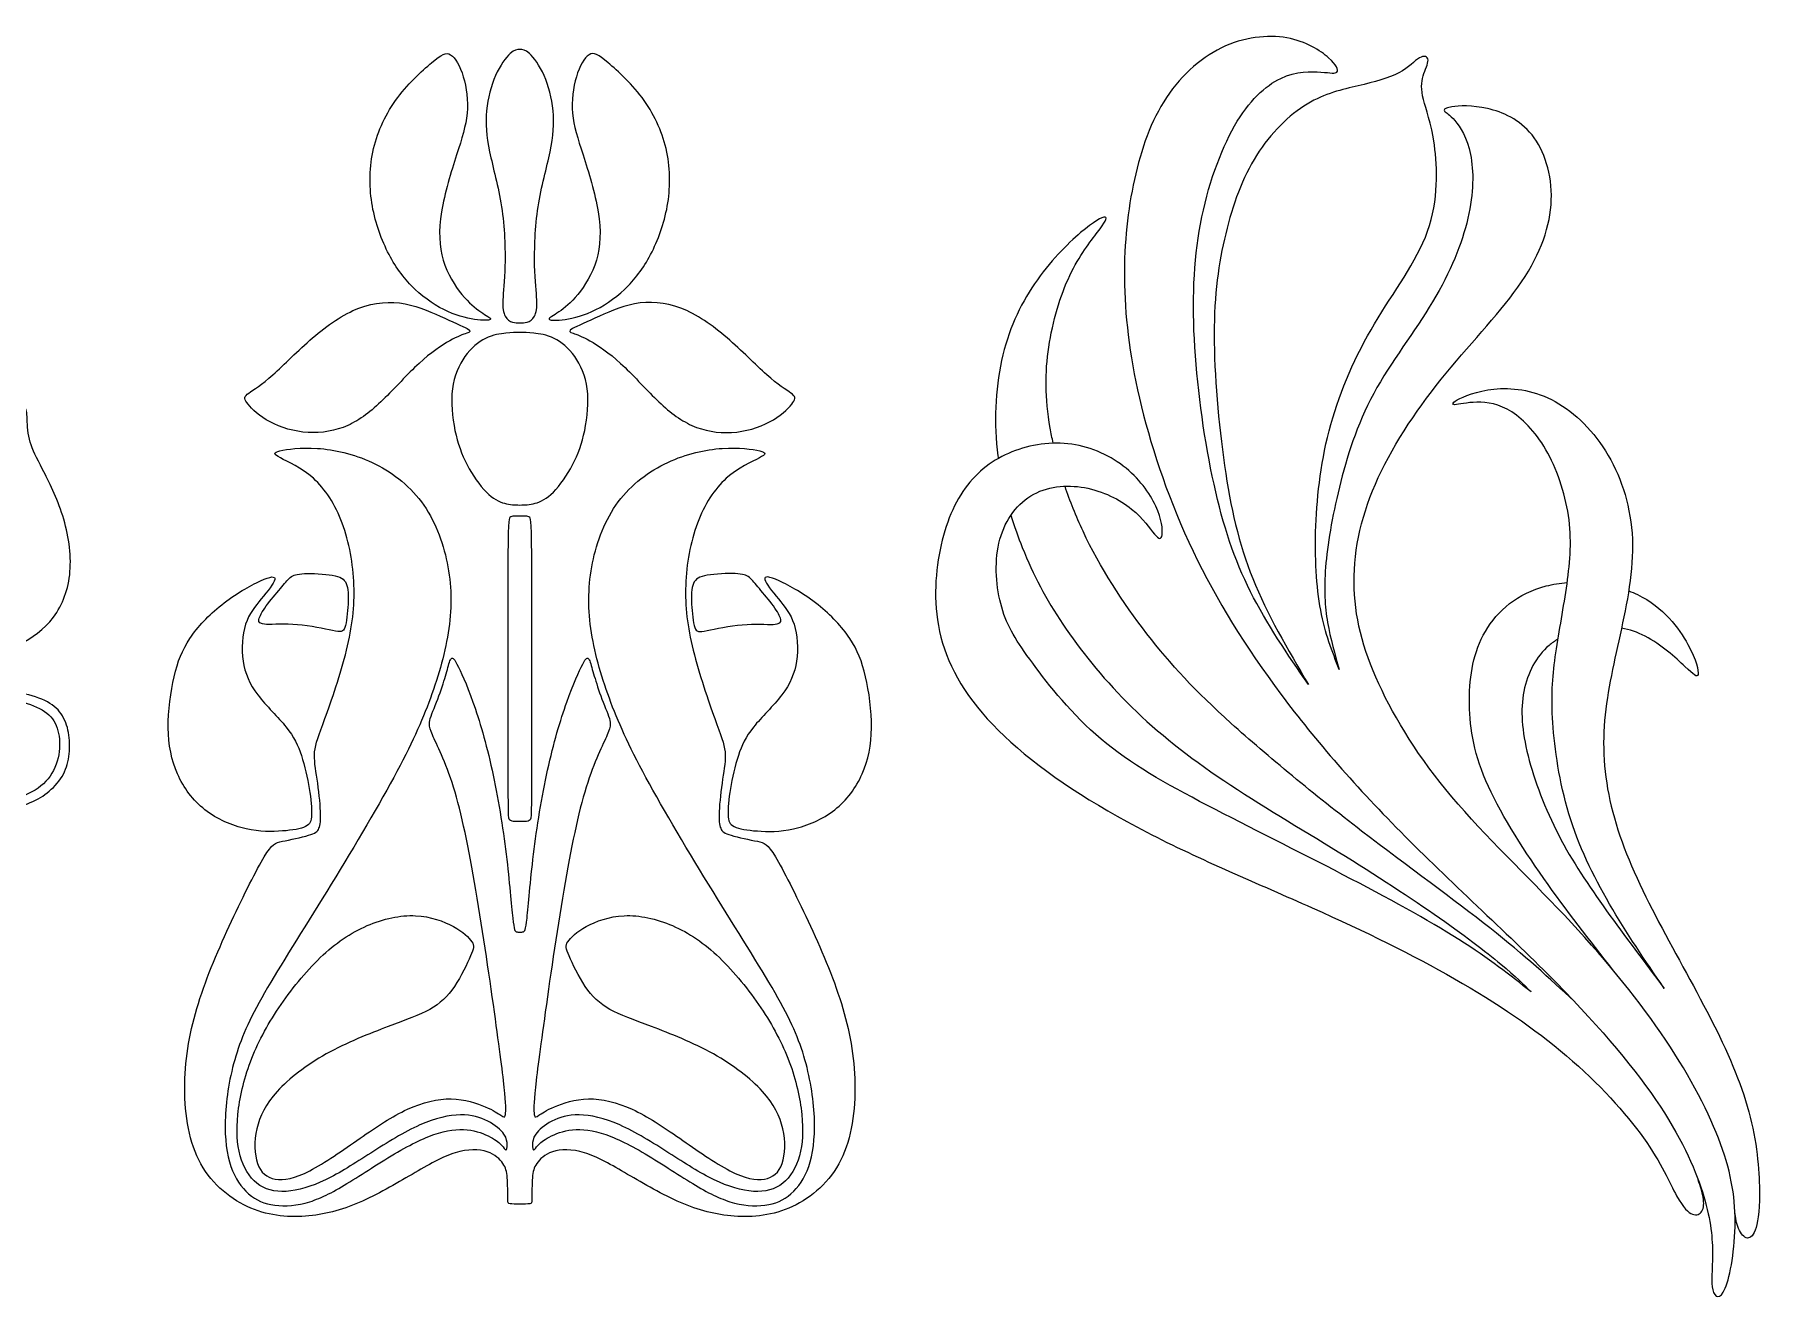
# Model space of a CAD drawing. Header units: millimetres. Extents: x -100 to 100, y -108 to 99.
# Drawn here: x 53.42 to 99.2, y 29.68 to 63.28 of the extents above; entities that cross this region are included whole.
import ezdxf

# ---------------------------------------------------------------- set-up
doc = ezdxf.new("R2010")
doc.units = ezdxf.units.MM
doc.header["$MEASUREMENT"] = 0

msp = doc.modelspace()

# ---------------------------------------------------------------- linework, layer by layer
at = {"color": 5, "linetype": 'ByBlock', "lineweight": -2}
for points, knots in [([(87.231, 46.025), (86.674, 46.834), (86.118, 47.642), (85.691, 48.492), (85.264, 49.343), (84.967, 50.235), (84.723, 51.344), (84.479, 52.454), (84.289, 53.781), (84.214, 54.979), (84.139, 56.178), (84.178, 57.248), (84.365, 58.25), (84.552, 59.252), (84.887, 60.187), (85.269, 60.854), (85.651, 61.521), (86.082, 61.921), (86.494, 62.117), (86.907, 62.312), (87.301, 62.304), (87.561, 62.284), (87.821, 62.264), (87.946, 62.233), (87.986, 62.284), (88.026, 62.336), (87.981, 62.47), (87.765, 62.661), (87.55, 62.852), (87.165, 63.1), (86.655, 63.191), (86.145, 63.281), (85.51, 63.213), (84.92, 62.925), (84.33, 62.637), (83.784, 62.13), (83.388, 61.494), (82.992, 60.858), (82.745, 60.095), (82.579, 59.279), (82.412, 58.464), (82.326, 57.597), (82.349, 56.632), (82.372, 55.666), (82.505, 54.603), (82.799, 53.402), (83.093, 52.201), (83.549, 50.862), (84.167, 49.566), (84.786, 48.269), (85.568, 47.015), (86.498, 45.77), (87.428, 44.525), (88.504, 43.29), (89.798, 41.993), (91.091, 40.696), (92.601, 39.336), (93.811, 38.108), (95.022, 36.879), (95.933, 35.783), (96.56, 34.833), (97.187, 33.884), (97.529, 33.081), (97.72, 32.438), (97.912, 31.793), (97.953, 31.308), (97.95, 30.492), (97.905, 30.161), (97.956, 29.958), (98.007, 29.755), (98.153, 29.679), (98.289, 30.004), (98.424, 30.33), (98.549, 31.058), (98.55, 31.766), (98.551, 32.473), (98.429, 33.161), (98.11, 33.986)], [0.6029412, 0.6029412, 0.6029412, 0.6029412, 0.6176471, 0.6176471, 0.6176471, 0.6323529, 0.6323529, 0.6323529, 0.6470588, 0.6470588, 0.6470588, 0.6617647, 0.6617647, 0.6617647, 0.6764706, 0.6764706, 0.6764706, 0.6911765, 0.6911765, 0.6911765, 0.7058824, 0.7058824, 0.7058824, 0.7205882, 0.7205882, 0.7205882, 0.7352941, 0.7352941, 0.7352941, 0.75, 0.75, 0.75, 0.7647059, 0.7647059, 0.7647059, 0.7794118, 0.7794118, 0.7794118, 0.7941176, 0.7941176, 0.7941176, 0.8088235, 0.8088235, 0.8088235, 0.8235294, 0.8235294, 0.8235294, 0.8382353, 0.8382353, 0.8382353, 0.8529412, 0.8529412, 0.8529412, 0.8676471, 0.8676471, 0.8676471, 0.8823529, 0.8823529, 0.8823529, 0.8970588, 0.8970588, 0.8970588, 0.9117647, 0.9117647, 0.9117647, 0.9264706, 0.9264706, 0.9411765, 0.9411765, 0.9411765, 0.9558824, 0.9558824, 0.9558824, 0.9705882, 0.9705882, 0.9705882, 1, 1, 1, 1]), ([(64.765, 56.382), (64.58, 56.608), (64.381, 56.923), (64.272, 57.29), (64.163, 57.658), (64.143, 58.077), (64.223, 58.573), (64.303, 59.069), (64.483, 59.641), (64.625, 60.086), (64.767, 60.532), (64.872, 60.853), (64.933, 61.524), (64.889, 61.875), (64.803, 62.16), (64.718, 62.446), (64.591, 62.667), (64.466, 62.743), (64.342, 62.819), (64.221, 62.75), (63.961, 62.532), (63.701, 62.314), (63.304, 61.946), (63.004, 61.528), (62.704, 61.11), (62.503, 60.64), (62.403, 60.161), (62.304, 59.682), (62.307, 59.193), (62.39, 58.726), (62.472, 58.26), (62.635, 57.815), (63.028, 57.07), (63.257, 56.768), (63.525, 56.516), (63.792, 56.263), (64.099, 56.059), (64.395, 55.926), (64.69, 55.794), (64.974, 55.733), (65.182, 55.708), (65.389, 55.683), (65.518, 55.694), (65.524, 55.729), (65.53, 55.763), (65.411, 55.821), (65.266, 55.919), (65.121, 56.017), (64.95, 56.155), (64.765, 56.382)], [0, 0, 0, 0, 0.055556, 0.055556, 0.055556, 0.111111, 0.111111, 0.111111, 0.166667, 0.166667, 0.166667, 0.222222, 0.222222, 0.277778, 0.277778, 0.277778, 0.333333, 0.333333, 0.333333, 0.388889, 0.388889, 0.388889, 0.444444, 0.444444, 0.444444, 0.5, 0.5, 0.5, 0.555556, 0.555556, 0.555556, 0.611111, 0.611111, 0.666667, 0.666667, 0.666667, 0.722222, 0.722222, 0.722222, 0.777778, 0.777778, 0.777778, 0.833333, 0.833333, 0.833333, 0.888889, 0.888889, 0.888889, 1, 1, 1, 1]), ([(66.303, 62.88), (66.231, 62.88), (66.159, 62.88), (66.046, 62.775), (65.933, 62.67), (65.778, 62.46), (65.538, 61.922), (65.452, 61.593), (65.422, 61.259), (65.391, 60.925), (65.416, 60.585), (65.502, 60.167), (65.587, 59.748), (65.734, 59.251), (65.817, 58.71), (65.9, 58.169), (65.919, 57.583), (65.909, 57.152), (65.9, 56.722), (65.861, 56.445), (65.853, 56.238), (65.844, 56.031), (65.866, 55.893), (65.963, 55.711), (66.038, 55.667), (66.107, 55.646), (66.176, 55.625), (66.239, 55.628), (66.303, 55.631)], [0, 0, 0, 0, 0.090909, 0.090909, 0.090909, 0.181818, 0.181818, 0.272727, 0.272727, 0.272727, 0.363636, 0.363636, 0.363636, 0.454545, 0.454545, 0.454545, 0.545455, 0.545455, 0.545455, 0.636364, 0.636364, 0.636364, 0.727273, 0.727273, 0.818182, 0.818182, 0.818182, 1, 1, 1, 1]), ([(66.303, 55.631), (66.366, 55.628), (66.43, 55.625), (66.499, 55.646), (66.568, 55.667), (66.643, 55.711), (66.739, 55.893), (66.761, 56.031), (66.753, 56.238), (66.745, 56.445), (66.706, 56.722), (66.696, 57.152), (66.687, 57.583), (66.706, 58.169), (66.789, 58.71), (66.872, 59.251), (67.018, 59.748), (67.104, 60.167), (67.189, 60.585), (67.214, 60.925), (67.184, 61.259), (67.154, 61.593), (67.068, 61.922), (66.948, 62.191), (66.828, 62.46), (66.673, 62.67), (66.56, 62.775), (66.447, 62.88), (66.375, 62.88), (66.303, 62.88)], [1, 1, 1, 1, 1.181818, 1.181818, 1.181818, 1.272727, 1.272727, 1.363636, 1.363636, 1.363636, 1.454545, 1.454545, 1.454545, 1.545455, 1.545455, 1.545455, 1.636364, 1.636364, 1.636364, 1.727273, 1.727273, 1.727273, 1.818182, 1.818182, 1.818182, 1.909091, 1.909091, 1.909091, 2, 2, 2, 2]), ([(67.841, 56.382), (68.026, 56.608), (68.225, 56.923), (68.334, 57.29), (68.443, 57.658), (68.462, 58.077), (68.382, 58.573), (68.302, 59.069), (68.123, 59.641), (67.981, 60.086), (67.838, 60.532), (67.733, 60.853), (67.673, 61.524), (67.717, 61.875), (67.802, 62.16), (67.888, 62.446), (68.015, 62.667), (68.139, 62.743), (68.264, 62.819), (68.385, 62.75), (68.645, 62.532), (68.904, 62.314), (69.302, 61.946), (69.602, 61.528), (69.901, 61.11), (70.103, 60.64), (70.202, 60.161), (70.302, 59.682), (70.299, 59.193), (70.216, 58.726), (70.133, 58.26), (69.97, 57.815), (69.774, 57.442), (69.578, 57.07), (69.349, 56.768), (69.081, 56.516), (68.813, 56.263), (68.507, 56.059), (68.211, 55.926), (67.916, 55.794), (67.631, 55.733), (67.424, 55.708), (67.217, 55.683), (67.087, 55.694), (67.082, 55.729), (67.076, 55.763), (67.195, 55.821), (67.34, 55.919), (67.485, 56.017), (67.656, 56.155), (67.841, 56.382)], [0, 0, 0, 0, 0.055556, 0.055556, 0.055556, 0.111111, 0.111111, 0.111111, 0.166667, 0.166667, 0.166667, 0.222222, 0.222222, 0.277778, 0.277778, 0.277778, 0.333333, 0.333333, 0.333333, 0.388889, 0.388889, 0.388889, 0.444444, 0.444444, 0.444444, 0.5, 0.5, 0.5, 0.555556, 0.555556, 0.555556, 0.611111, 0.611111, 0.611111, 0.666667, 0.666667, 0.666667, 0.722222, 0.722222, 0.722222, 0.777778, 0.777778, 0.777778, 0.833333, 0.833333, 0.833333, 0.888889, 0.888889, 0.888889, 1, 1, 1, 1]), ([(88.048, 46.426), (87.859, 46.902), (87.671, 47.378), (87.554, 48.001), (87.437, 48.624), (87.393, 49.394), (87.425, 50.241), (87.458, 51.088), (87.568, 52.013), (87.823, 52.93), (88.078, 53.848), (88.478, 54.758), (88.983, 55.605), (89.488, 56.452), (90.098, 57.236), (90.39, 58.059), (90.682, 58.883), (90.656, 59.745), (90.572, 60.347), (90.487, 60.949), (90.344, 61.292), (90.279, 61.557), (90.213, 61.822), (90.225, 62.009), (90.274, 62.18), (90.323, 62.351), (90.408, 62.505), (90.402, 62.6), (90.395, 62.696), (90.296, 62.732), (90.172, 62.66), (90.048, 62.587), (89.899, 62.406), (89.63, 62.264), (89.361, 62.121), (88.971, 62.018), (88.548, 61.918), (88.125, 61.818), (87.667, 61.722), (87.193, 61.434), (86.719, 61.147), (86.228, 60.668), (85.854, 60.073), (85.479, 59.478), (85.221, 58.767), (85.033, 57.992), (84.845, 57.218), (84.728, 56.38), (84.727, 55.314), (84.727, 54.249), (84.843, 52.955), (85.005, 51.838), (85.166, 50.72), (85.372, 49.778), (85.751, 48.838), (86.129, 47.899), (86.68, 46.962), (87.231, 46.025)], [1.3235294, 1.3235294, 1.3235294, 1.3235294, 1.3382353, 1.3382353, 1.3382353, 1.3529412, 1.3529412, 1.3529412, 1.3676471, 1.3676471, 1.3676471, 1.3823529, 1.3823529, 1.3823529, 1.3970588, 1.3970588, 1.3970588, 1.4117647, 1.4117647, 1.4117647, 1.4264706, 1.4264706, 1.4264706, 1.4411765, 1.4411765, 1.4411765, 1.4558824, 1.4558824, 1.4558824, 1.4705882, 1.4705882, 1.4705882, 1.4852941, 1.4852941, 1.4852941, 1.5, 1.5, 1.5, 1.5147059, 1.5147059, 1.5147059, 1.5294118, 1.5294118, 1.5294118, 1.5441176, 1.5441176, 1.5441176, 1.5588235, 1.5588235, 1.5588235, 1.5735294, 1.5735294, 1.5735294, 1.5882353, 1.5882353, 1.5882353, 1.6029412, 1.6029412, 1.6029412, 1.6029412]), ([(98.11, 33.986), (97.791, 34.81), (97.275, 35.771), (96.581, 36.781), (95.887, 37.79), (95.014, 38.848), (94.021, 39.902), (93.027, 40.956), (91.913, 42.006), (91.038, 43.043), (90.163, 44.08), (89.528, 45.104), (89.098, 46.044), (88.668, 46.985), (88.444, 47.843), (88.439, 48.742), (88.434, 49.641), (88.648, 50.58), (89.083, 51.525), (89.517, 52.47), (90.171, 53.421), (90.885, 54.293), (91.599, 55.164), (92.373, 55.956), (92.886, 56.716), (93.399, 57.477), (93.651, 58.206), (93.674, 58.886), (93.697, 59.567), (93.491, 60.2), (93.162, 60.614), (92.834, 61.028), (92.382, 61.223), (91.577, 61.406), (91.224, 61.393), (90.839, 61.332), (90.808, 61.284), (90.842, 61.242), (90.876, 61.199), (90.975, 61.163), (91.116, 60.997), (91.257, 60.831), (91.439, 60.536), (91.529, 60.096), (91.618, 59.657), (91.614, 59.073), (91.304, 57.732), (90.998, 56.975), (90.525, 56.188), (90.053, 55.402), (89.413, 54.587), (88.961, 53.751), (88.509, 52.915), (88.243, 52.059), (88.049, 51.264), (87.854, 50.469), (87.731, 49.735), (87.683, 49.143), (87.636, 48.55), (87.664, 48.1), (87.737, 47.671), (87.811, 47.242), (87.929, 46.834), (88.048, 46.426)], [1, 1, 1, 1, 1.0147059, 1.0147059, 1.0147059, 1.0294118, 1.0294118, 1.0294118, 1.0441176, 1.0441176, 1.0441176, 1.0588235, 1.0588235, 1.0588235, 1.0735294, 1.0735294, 1.0735294, 1.0882353, 1.0882353, 1.0882353, 1.1029412, 1.1029412, 1.1029412, 1.1176471, 1.1176471, 1.1176471, 1.1323529, 1.1323529, 1.1323529, 1.1470588, 1.1470588, 1.1470588, 1.1617647, 1.1617647, 1.1764706, 1.1764706, 1.1911765, 1.1911765, 1.1911765, 1.2058824, 1.2058824, 1.2058824, 1.2205882, 1.2205882, 1.2205882, 1.2352941, 1.2352941, 1.25, 1.25, 1.25, 1.2647059, 1.2647059, 1.2647059, 1.2794118, 1.2794118, 1.2794118, 1.2941176, 1.2941176, 1.2941176, 1.3088235, 1.3088235, 1.3088235, 1.3235294, 1.3235294, 1.3235294, 1.3235294]), ([(80.455, 52.435), (80.426, 52.57), (80.4, 52.703), (80.378, 52.832), (80.237, 53.646), (80.237, 54.308), (80.338, 54.984), (80.44, 55.661), (80.645, 56.352), (80.896, 56.883), (81.148, 57.414), (81.446, 57.785), (81.635, 58.037), (81.824, 58.29), (81.903, 58.423), (81.758, 58.439), (81.535, 58.321), (81.184, 58.022), (80.834, 57.723), (80.356, 57.243), (79.962, 56.665), (79.568, 56.087), (79.257, 55.412), (78.914, 53.847), (78.881, 52.957), (78.989, 52.094), (78.992, 52.072), (78.994, 52.049), (78.997, 52.027)], [0, 0, 0, 0, 0.090909, 0.090909, 0.090909, 0.181818, 0.181818, 0.181818, 0.272727, 0.272727, 0.272727, 0.363636, 0.363636, 0.363636, 0.454545, 0.454545, 0.545455, 0.545455, 0.545455, 0.636364, 0.636364, 0.636364, 0.727273, 0.727273, 0.818182, 0.818182, 0.818182, 1, 1, 1, 1]), ([(64.193, 55.802), (63.873, 55.943), (63.505, 56.106), (62.715, 56.205), (62.293, 56.142), (61.875, 55.951), (61.456, 55.76), (61.042, 55.443), (60.658, 55.1), (60.274, 54.758), (59.921, 54.391), (59.366, 53.919), (59.164, 53.814), (59.069, 53.732), (58.974, 53.651), (58.985, 53.593), (59.195, 53.341), (59.393, 53.148), (59.675, 52.998), (59.957, 52.847), (60.321, 52.739), (60.684, 52.717), (61.047, 52.695), (61.409, 52.759), (61.736, 52.905), (62.064, 53.051), (62.356, 53.281), (62.67, 53.584), (62.983, 53.888), (63.317, 54.266), (63.939, 54.838), (64.226, 55.031), (64.657, 55.272), (64.8, 55.319), (64.892, 55.352), (64.983, 55.385), (65.021, 55.404), (64.904, 55.473), (64.787, 55.542), (64.513, 55.661), (64.193, 55.802)], [0, 0, 0, 0, 0.0625, 0.0625, 0.125, 0.125, 0.125, 0.1875, 0.1875, 0.1875, 0.25, 0.25, 0.3125, 0.3125, 0.3125, 0.375, 0.375, 0.4375, 0.4375, 0.4375, 0.5, 0.5, 0.5, 0.5625, 0.5625, 0.5625, 0.625, 0.625, 0.625, 0.6875, 0.6875, 0.75, 0.75, 0.8125, 0.8125, 0.8125, 0.875, 0.875, 0.875, 1, 1, 1, 1]), ([(68.413, 55.802), (68.733, 55.943), (69.1, 56.106), (69.495, 56.155), (69.89, 56.205), (70.313, 56.142), (70.731, 55.951), (71.15, 55.76), (71.564, 55.443), (71.948, 55.1), (72.331, 54.758), (72.685, 54.391), (73.24, 53.919), (73.442, 53.814), (73.537, 53.732), (73.632, 53.651), (73.621, 53.593), (73.411, 53.341), (73.212, 53.148), (72.931, 52.998), (72.649, 52.847), (72.285, 52.739), (71.921, 52.717), (71.558, 52.695), (71.196, 52.759), (70.869, 52.905), (70.542, 53.051), (70.249, 53.281), (69.936, 53.584), (69.622, 53.888), (69.288, 54.266), (68.667, 54.838), (68.38, 55.031), (67.949, 55.272), (67.805, 55.319), (67.714, 55.352), (67.623, 55.385), (67.584, 55.404), (67.702, 55.473), (67.819, 55.542), (68.093, 55.661), (68.413, 55.802)], [0, 0, 0, 0, 0.0625, 0.0625, 0.0625, 0.125, 0.125, 0.125, 0.1875, 0.1875, 0.1875, 0.25, 0.25, 0.3125, 0.3125, 0.3125, 0.375, 0.375, 0.4375, 0.4375, 0.4375, 0.5, 0.5, 0.5, 0.5625, 0.5625, 0.5625, 0.625, 0.625, 0.625, 0.6875, 0.6875, 0.75, 0.75, 0.8125, 0.8125, 0.8125, 0.875, 0.875, 0.875, 1, 1, 1, 1]), ([(66.303, 55.37), (66.195, 55.37), (66.087, 55.37), (65.935, 55.355), (65.783, 55.339), (65.587, 55.309), (65.393, 55.214), (65.199, 55.118), (65.007, 54.958), (64.847, 54.734), (64.687, 54.51), (64.559, 54.221), (64.515, 53.874), (64.47, 53.526), (64.51, 53.12), (64.582, 52.774), (64.654, 52.427), (64.758, 52.14), (64.904, 51.861), (65.05, 51.582), (65.239, 51.312), (65.414, 51.136), (65.589, 50.96), (65.749, 50.878), (65.895, 50.837), (66.04, 50.795), (66.172, 50.794), (66.303, 50.792)], [0, 0, 0, 0, 0.1, 0.1, 0.1, 0.2, 0.2, 0.2, 0.3, 0.3, 0.3, 0.4, 0.4, 0.4, 0.5, 0.5, 0.5, 0.6, 0.6, 0.6, 0.7, 0.7, 0.7, 0.8, 0.8, 0.8, 1, 1, 1, 1]), ([(66.303, 50.792), (66.434, 50.794), (66.565, 50.795), (66.711, 50.837), (66.857, 50.878), (67.017, 50.96), (67.192, 51.136), (67.366, 51.312), (67.555, 51.582), (67.702, 51.861), (67.848, 52.14), (67.952, 52.427), (68.024, 52.774), (68.095, 53.12), (68.135, 53.526), (68.091, 53.874), (68.047, 54.221), (67.919, 54.51), (67.758, 54.734), (67.598, 54.958), (67.406, 55.118), (67.212, 55.214), (67.018, 55.309), (66.822, 55.339), (66.67, 55.355), (66.518, 55.37), (66.411, 55.37), (66.303, 55.37)], [1, 1, 1, 1, 1.2, 1.2, 1.2, 1.3, 1.3, 1.3, 1.4, 1.4, 1.4, 1.5, 1.5, 1.5, 1.6, 1.6, 1.6, 1.7, 1.7, 1.7, 1.8, 1.8, 1.8, 1.9, 1.9, 1.9, 2, 2, 2, 2]), ([(96.67, 37.96), (96.166, 38.698), (95.662, 39.437), (95.22, 40.201), (94.777, 40.964), (94.395, 41.754), (94.141, 42.594), (93.887, 43.434), (93.761, 44.324), (93.714, 45.015), (93.667, 45.705), (93.699, 46.196), (93.778, 46.763), (93.857, 47.33), (93.984, 47.974), (94.074, 48.587), (94.165, 49.2), (94.22, 49.783), (94.067, 51.011), (93.858, 51.657), (93.581, 52.167), (93.303, 52.676), (92.957, 53.049), (92.624, 53.262), (92.291, 53.475), (91.97, 53.527), (91.701, 53.522), (91.432, 53.517), (91.214, 53.455), (91.115, 53.455), (91.017, 53.455), (91.036, 53.517), (91.245, 53.619), (91.454, 53.721), (91.852, 53.862), (92.327, 53.881), (92.801, 53.9), (93.353, 53.797), (93.877, 53.482), (94.401, 53.166), (94.898, 52.639), (95.252, 51.988), (95.606, 51.337), (95.818, 50.562), (95.828, 49.734), (95.839, 48.905), (95.648, 48.024), (95.464, 47.191), (95.281, 46.358), (95.105, 45.574), (95.069, 44.776), (95.033, 43.979), (95.138, 43.168), (95.392, 42.33), (95.647, 41.492), (96.051, 40.628), (96.522, 39.729), (96.993, 38.831), (97.531, 37.9), (97.972, 37.023), (98.413, 36.145), (98.757, 35.321), (98.953, 34.541), (99.15, 33.761), (99.198, 33.025), (99.198, 32.514), (99.198, 32.003), (99.149, 31.716), (99.015, 31.371), (98.929, 31.312), (98.843, 31.345), (98.757, 31.377), (98.67, 31.501), (98.62, 31.639), (98.57, 31.778), (98.556, 31.932), (98.542, 32.085)], [0.1818182, 0.1818182, 0.1818182, 0.1818182, 0.2121212, 0.2121212, 0.2121212, 0.2424242, 0.2424242, 0.2424242, 0.2727273, 0.2727273, 0.2727273, 0.3030303, 0.3030303, 0.3030303, 0.3333333, 0.3333333, 0.3333333, 0.3636364, 0.3636364, 0.3939394, 0.3939394, 0.3939394, 0.4242424, 0.4242424, 0.4242424, 0.4545455, 0.4545455, 0.4545455, 0.4848485, 0.4848485, 0.4848485, 0.5151515, 0.5151515, 0.5151515, 0.5454545, 0.5454545, 0.5454545, 0.5757576, 0.5757576, 0.5757576, 0.6060606, 0.6060606, 0.6060606, 0.6363636, 0.6363636, 0.6363636, 0.6666667, 0.6666667, 0.6666667, 0.6969697, 0.6969697, 0.6969697, 0.7272727, 0.7272727, 0.7272727, 0.7575758, 0.7575758, 0.7575758, 0.7878788, 0.7878788, 0.7878788, 0.8181818, 0.8181818, 0.8181818, 0.8484848, 0.8484848, 0.8484848, 0.8787879, 0.8787879, 0.9090909, 0.9090909, 0.9090909, 0.9393939, 0.9393939, 0.9393939, 1, 1, 1, 1]), ([(53.64, 51.736), (53.804, 51.418), (54.243, 50.548), (54.404, 49.498), (54.366, 49.028), (54.328, 48.558), (54.171, 48.144), (53.925, 47.815), (53.678, 47.487), (53.342, 47.245), (53.055, 47.12), (52.768, 46.995), (52.531, 46.987), (52.414, 47.011), (52.298, 47.036), (52.302, 47.093), (52.419, 47.216), (52.535, 47.339), (52.764, 47.528), (52.914, 47.869), (53.064, 48.209), (53.136, 48.702), (53.134, 49.174), (53.131, 49.645), (53.055, 50.097), (52.943, 50.55), (52.831, 51.004), (52.683, 51.459), (52.64, 51.859), (52.598, 52.259), (52.661, 52.604), (52.775, 52.871), (52.889, 53.137), (53.055, 53.326), (53.221, 53.379), (53.221, 53.244), (53.228, 53.068), (53.234, 52.891), (53.248, 52.674), (53.308, 52.464), (53.369, 52.255), (53.476, 52.054), (53.64, 51.736)], [0, 0, 0, 0, 0.0625, 0.125, 0.125, 0.125, 0.1875, 0.1875, 0.1875, 0.25, 0.25, 0.25, 0.3125, 0.3125, 0.3125, 0.375, 0.375, 0.375, 0.4375, 0.4375, 0.4375, 0.5, 0.5, 0.5, 0.5625, 0.5625, 0.5625, 0.625, 0.625, 0.625, 0.6875, 0.6875, 0.6875, 0.75, 0.75, 0.8125, 0.8125, 0.8125, 0.875, 0.875, 0.875, 1, 1, 1, 1]), ([(66.303, 32.239), (66.199, 32.239), (66.096, 32.239), (65.988, 32.253), (65.984, 32.267), (65.982, 32.395), (65.981, 32.523), (65.982, 32.766), (65.956, 33.106), (65.928, 33.203), (65.852, 33.315), (65.775, 33.428), (65.649, 33.556), (65.436, 33.625), (65.223, 33.694), (64.922, 33.704), (64.585, 33.6), (64.248, 33.497), (63.875, 33.28), (63.442, 33.027), (63.008, 32.775), (62.514, 32.486), (62.039, 32.28), (61.564, 32.075), (61.108, 31.952), (60.117, 31.881), (59.581, 31.934), (59.07, 32.171), (58.559, 32.409), (58.073, 32.831), (57.493, 33.991), (57.399, 34.728), (57.413, 35.441), (57.427, 36.153), (57.548, 36.841), (57.772, 37.562), (57.996, 38.283), (58.322, 39.036), (58.652, 39.745), (58.982, 40.453), (59.316, 41.116), (59.727, 41.801), (59.805, 41.823), (60.001, 41.866), (60.197, 41.908), (60.512, 41.972), (60.697, 42.026), (60.882, 42.08), (60.937, 42.124), (60.973, 42.211), (61.009, 42.298), (61.025, 42.428), (61.014, 42.661), (61.003, 42.894), (60.964, 43.231), (60.923, 43.514), (60.882, 43.797), (60.837, 44.027), (60.858, 44.243), (60.879, 44.46), (60.964, 44.664), (61.132, 45.127), (61.299, 45.59), (61.547, 46.31), (61.859, 47.567), (61.923, 48.103), (61.902, 48.663), (61.881, 49.224), (61.776, 49.809), (61.591, 50.308), (61.406, 50.806), (61.141, 51.218), (60.824, 51.502), (60.506, 51.786), (60.136, 51.944), (59.76, 52.143), (59.755, 52.184), (59.937, 52.23), (60.119, 52.275), (60.489, 52.325), (60.931, 52.295), (61.373, 52.264), (61.887, 52.154), (62.38, 51.923), (62.873, 51.693), (63.345, 51.342), (63.691, 50.876), (64.038, 50.411), (64.259, 49.831), (64.375, 49.257), (64.491, 48.682), (64.502, 48.114), (64.418, 47.514), (64.334, 46.915), (64.154, 46.285), (63.928, 45.664), (63.701, 45.043), (63.428, 44.43), (62.955, 43.56), (62.483, 42.69), (61.812, 41.563), (61.177, 40.533), (60.542, 39.503), (59.943, 38.57), (59.53, 37.846), (59.117, 37.123), (58.891, 36.609), (58.581, 35.521), (58.498, 34.947), (58.485, 34.456), (58.471, 33.966), (58.526, 33.56), (58.636, 33.239), (58.747, 32.917), (58.913, 32.679), (59.107, 32.511), (59.302, 32.342), (59.526, 32.243), (59.8, 32.207), (60.075, 32.171), (60.401, 32.199), (60.727, 32.3), (61.053, 32.4), (61.379, 32.574), (62.204, 33.083), (62.704, 33.417), (63.141, 33.665), (63.577, 33.914), (63.95, 34.077), (64.27, 34.155), (64.59, 34.234), (64.858, 34.229), (65.086, 34.179), (65.314, 34.129), (65.502, 34.035), (65.628, 33.954), (65.754, 33.873), (65.818, 33.805), (65.862, 33.753), (65.906, 33.7), (65.929, 33.665), (65.944, 33.673), (65.958, 33.681), (65.964, 33.734), (65.964, 33.808), (65.965, 33.883), (65.961, 33.979), (65.881, 34.093), (65.801, 34.207), (65.645, 34.338), (65.451, 34.439), (65.258, 34.54), (65.027, 34.61), (64.431, 34.601), (64.065, 34.521), (63.651, 34.337), (63.237, 34.153), (62.774, 33.866), (62.345, 33.593), (61.917, 33.321), (61.522, 33.062), (61.146, 32.881), (60.771, 32.699), (60.414, 32.594), (60.105, 32.576), (59.796, 32.558), (59.533, 32.628), (59.119, 32.953), (58.967, 33.21), (58.882, 33.52), (58.796, 33.829), (58.777, 34.191), (58.821, 34.617), (58.865, 35.044), (58.973, 35.535), (59.154, 36.017), (59.335, 36.499), (59.589, 36.971), (59.908, 37.446), (60.227, 37.921), (60.61, 38.399), (61.008, 38.779), (61.406, 39.159), (61.817, 39.44), (62.249, 39.628), (62.682, 39.816), (63.134, 39.91), (63.535, 39.892), (63.935, 39.874), (64.283, 39.744), (64.539, 39.603), (64.794, 39.462), (64.957, 39.31), (65.029, 39.201), (65.101, 39.092), (65.081, 39.026), (64.905, 38.62), (64.747, 38.28), (64.568, 38.015), (64.388, 37.75), (64.187, 37.56), (63.912, 37.405), (63.637, 37.25), (63.289, 37.132), (62.806, 36.949), (62.323, 36.767), (61.704, 36.521), (61.167, 36.222), (60.63, 35.922), (60.174, 35.569), (59.866, 35.23), (59.558, 34.892), (59.398, 34.569), (59.249, 33.901), (59.26, 33.555), (59.344, 33.315), (59.428, 33.075), (59.586, 32.94), (59.812, 32.901), (60.039, 32.862), (60.334, 32.92), (60.728, 33.123), (61.121, 33.326), (61.613, 33.674), (62.062, 33.985), (62.51, 34.296), (62.916, 34.569), (63.319, 34.754), (63.723, 34.939), (64.123, 35.036), (64.483, 35.03), (64.844, 35.025), (65.164, 34.917), (65.385, 34.822), (65.606, 34.726), (65.728, 34.643), (65.801, 34.594), (65.874, 34.544), (65.899, 34.528), (65.915, 34.591), (65.932, 34.655), (65.94, 34.798), (65.904, 35.182), (65.868, 35.566), (65.788, 36.19), (65.653, 37.159), (65.518, 38.129), (65.327, 39.443), (65.137, 40.566), (64.946, 41.688), (64.755, 42.619), (64.543, 43.305), (64.33, 43.991), (64.095, 44.433), (63.985, 44.691), (63.875, 44.95), (63.888, 45.024), (63.946, 45.184), (64.004, 45.344), (64.106, 45.59), (64.185, 45.808), (64.264, 46.027), (64.319, 46.217), (64.407, 46.529), (64.441, 46.651), (64.474, 46.705), (64.507, 46.758), (64.54, 46.745), (64.635, 46.565), (64.731, 46.386), (64.888, 46.04), (65.058, 45.561), (65.228, 45.082), (65.41, 44.469), (65.566, 43.759), (65.722, 43.05), (65.852, 42.243), (65.94, 41.521), (66.029, 40.799), (66.075, 40.161), (66.113, 39.831), (66.15, 39.501), (66.177, 39.479), (66.207, 39.468), (66.237, 39.457), (66.27, 39.457), (66.303, 39.457)], [0, 0, 0, 0, 0.009901, 0.009901, 0.019802, 0.019802, 0.019802, 0.029703, 0.029703, 0.039604, 0.039604, 0.039604, 0.049505, 0.049505, 0.049505, 0.059406, 0.059406, 0.059406, 0.069307, 0.069307, 0.069307, 0.079208, 0.079208, 0.079208, 0.089109, 0.089109, 0.09901, 0.09901, 0.09901, 0.108911, 0.108911, 0.118812, 0.118812, 0.118812, 0.128713, 0.128713, 0.128713, 0.138614, 0.138614, 0.138614, 0.148515, 0.148515, 0.158416, 0.158416, 0.158416, 0.168317, 0.168317, 0.168317, 0.178218, 0.178218, 0.178218, 0.188119, 0.188119, 0.188119, 0.19802, 0.19802, 0.19802, 0.207921, 0.207921, 0.207921, 0.217822, 0.217822, 0.217822, 0.227723, 0.227723, 0.237624, 0.237624, 0.237624, 0.247525, 0.247525, 0.247525, 0.257426, 0.257426, 0.257426, 0.267327, 0.267327, 0.277228, 0.277228, 0.277228, 0.287129, 0.287129, 0.287129, 0.29703, 0.29703, 0.29703, 0.306931, 0.306931, 0.306931, 0.316832, 0.316832, 0.316832, 0.326733, 0.326733, 0.326733, 0.336634, 0.336634, 0.336634, 0.346535, 0.346535, 0.346535, 0.356436, 0.356436, 0.356436, 0.366337, 0.366337, 0.366337, 0.376238, 0.376238, 0.386139, 0.386139, 0.386139, 0.39604, 0.39604, 0.39604, 0.405941, 0.405941, 0.405941, 0.415842, 0.415842, 0.415842, 0.425743, 0.425743, 0.425743, 0.435644, 0.435644, 0.445545, 0.445545, 0.445545, 0.455446, 0.455446, 0.455446, 0.465347, 0.465347, 0.465347, 0.475248, 0.475248, 0.475248, 0.485149, 0.485149, 0.485149, 0.49505, 0.49505, 0.49505, 0.50495, 0.50495, 0.50495, 0.514851, 0.514851, 0.514851, 0.524752, 0.524752, 0.524752, 0.534653, 0.534653, 0.544554, 0.544554, 0.544554, 0.554455, 0.554455, 0.554455, 0.564356, 0.564356, 0.564356, 0.574257, 0.574257, 0.574257, 0.584158, 0.584158, 0.594059, 0.594059, 0.594059, 0.60396, 0.60396, 0.60396, 0.613861, 0.613861, 0.613861, 0.623762, 0.623762, 0.623762, 0.633663, 0.633663, 0.633663, 0.643564, 0.643564, 0.643564, 0.653465, 0.653465, 0.653465, 0.663366, 0.663366, 0.663366, 0.673267, 0.673267, 0.673267, 0.683168, 0.683168, 0.693069, 0.693069, 0.693069, 0.70297, 0.70297, 0.70297, 0.712871, 0.712871, 0.712871, 0.722772, 0.722772, 0.722772, 0.732673, 0.732673, 0.732673, 0.742574, 0.742574, 0.752475, 0.752475, 0.752475, 0.762376, 0.762376, 0.762376, 0.772277, 0.772277, 0.772277, 0.782178, 0.782178, 0.782178, 0.792079, 0.792079, 0.792079, 0.80198, 0.80198, 0.80198, 0.811881, 0.811881, 0.811881, 0.821782, 0.821782, 0.821782, 0.831683, 0.831683, 0.831683, 0.841584, 0.841584, 0.841584, 0.851485, 0.851485, 0.851485, 0.861386, 0.861386, 0.861386, 0.871287, 0.871287, 0.871287, 0.881188, 0.881188, 0.881188, 0.891089, 0.891089, 0.891089, 0.90099, 0.90099, 0.90099, 0.910891, 0.910891, 0.920792, 0.920792, 0.920792, 0.930693, 0.930693, 0.930693, 0.940594, 0.940594, 0.940594, 0.950495, 0.950495, 0.950495, 0.960396, 0.960396, 0.960396, 0.970297, 0.970297, 0.970297, 0.980198, 0.980198, 0.980198, 1, 1, 1, 1]), ([(66.303, 39.457), (66.336, 39.457), (66.369, 39.457), (66.399, 39.468), (66.429, 39.479), (66.456, 39.501), (66.493, 39.831), (66.53, 40.161), (66.577, 40.799), (66.666, 41.521), (66.754, 42.243), (66.884, 43.05), (67.04, 43.759), (67.196, 44.469), (67.378, 45.082), (67.548, 45.561), (67.718, 46.04), (67.875, 46.386), (67.97, 46.565), (68.066, 46.745), (68.099, 46.758), (68.132, 46.705), (68.165, 46.651), (68.198, 46.529), (68.242, 46.373), (68.287, 46.217), (68.342, 46.027), (68.421, 45.808), (68.499, 45.59), (68.601, 45.344), (68.659, 45.184), (68.717, 45.024), (68.731, 44.95), (68.621, 44.691), (68.51, 44.433), (68.276, 43.991), (68.063, 43.305), (67.85, 42.619), (67.66, 41.688), (67.469, 40.566), (67.279, 39.443), (67.088, 38.129), (66.953, 37.159), (66.817, 36.19), (66.737, 35.566), (66.701, 35.182), (66.666, 34.798), (66.674, 34.655), (66.69, 34.591), (66.707, 34.528), (66.732, 34.544), (66.805, 34.594), (66.878, 34.643), (67, 34.726), (67.221, 34.822), (67.442, 34.917), (67.762, 35.025), (68.122, 35.03), (68.483, 35.036), (68.883, 34.939), (69.286, 34.754), (69.689, 34.569), (70.095, 34.296), (70.544, 33.985), (70.993, 33.674), (71.484, 33.326), (71.878, 33.123), (72.271, 32.92), (72.567, 32.862), (72.793, 32.901), (73.02, 32.94), (73.177, 33.075), (73.262, 33.315), (73.346, 33.555), (73.357, 33.901), (73.282, 34.235), (73.208, 34.569), (73.047, 34.892), (72.74, 35.23), (72.432, 35.569), (71.976, 35.922), (71.439, 36.222), (70.902, 36.521), (70.283, 36.767), (69.8, 36.949), (69.317, 37.132), (68.969, 37.25), (68.694, 37.405), (68.419, 37.56), (68.218, 37.75), (68.038, 38.015), (67.859, 38.28), (67.701, 38.62), (67.524, 39.026), (67.505, 39.092), (67.649, 39.31), (67.812, 39.462), (68.067, 39.603), (68.322, 39.744), (68.67, 39.874), (69.071, 39.892), (69.471, 39.91), (69.924, 39.816), (70.356, 39.628), (70.789, 39.44), (71.2, 39.159), (71.598, 38.779), (71.995, 38.399), (72.379, 37.921), (72.698, 37.446), (73.017, 36.971), (73.271, 36.499), (73.452, 36.017), (73.633, 35.535), (73.741, 35.044), (73.785, 34.617), (73.829, 34.191), (73.81, 33.829), (73.724, 33.52), (73.638, 33.21), (73.487, 32.953), (73.279, 32.79), (73.072, 32.628), (72.81, 32.558), (72.501, 32.576), (72.191, 32.594), (71.835, 32.699), (71.46, 32.881), (71.084, 33.062), (70.689, 33.321), (70.26, 33.593), (69.832, 33.866), (69.369, 34.153), (68.955, 34.337), (68.541, 34.521), (68.175, 34.601), (67.578, 34.61), (67.348, 34.54), (67.154, 34.439), (66.961, 34.338), (66.805, 34.207), (66.725, 34.093), (66.645, 33.979), (66.641, 33.883), (66.641, 33.808), (66.642, 33.734), (66.648, 33.681), (66.662, 33.673), (66.677, 33.665), (66.7, 33.7), (66.744, 33.753), (66.788, 33.805), (66.852, 33.873), (66.978, 33.954), (67.104, 34.035), (67.292, 34.129), (67.52, 34.179), (67.747, 34.229), (68.015, 34.234), (68.336, 34.155), (68.656, 34.077), (69.029, 33.914), (69.465, 33.665), (69.901, 33.417), (70.401, 33.083), (71.227, 32.574), (71.553, 32.4), (71.879, 32.3), (72.205, 32.199), (72.53, 32.171), (72.805, 32.207), (73.08, 32.243), (73.304, 32.342), (73.498, 32.511), (73.693, 32.679), (73.859, 32.917), (73.969, 33.239), (74.08, 33.56), (74.135, 33.966), (74.121, 34.456), (74.107, 34.947), (74.024, 35.521), (73.715, 36.609), (73.489, 37.123), (73.076, 37.846), (72.663, 38.57), (72.064, 39.503), (71.429, 40.533), (70.793, 41.563), (70.122, 42.69), (69.65, 43.56), (69.178, 44.43), (68.905, 45.043), (68.678, 45.664), (68.452, 46.285), (68.272, 46.915), (68.188, 47.514), (68.104, 48.114), (68.115, 48.682), (68.347, 49.831), (68.568, 50.411), (68.914, 50.876), (69.261, 51.342), (69.733, 51.693), (70.226, 51.923), (70.719, 52.154), (71.233, 52.264), (71.674, 52.295), (72.116, 52.325), (72.486, 52.275), (72.669, 52.23), (72.851, 52.184), (72.845, 52.143), (72.658, 52.043), (72.47, 51.944), (72.1, 51.786), (71.782, 51.502), (71.465, 51.218), (71.199, 50.806), (71.014, 50.308), (70.829, 49.809), (70.724, 49.224), (70.683, 48.103), (70.747, 47.567), (70.903, 46.939), (71.059, 46.31), (71.307, 45.59), (71.474, 45.127), (71.641, 44.664), (71.727, 44.46), (71.748, 44.243), (71.768, 44.027), (71.724, 43.797), (71.683, 43.514), (71.641, 43.231), (71.603, 42.894), (71.592, 42.661), (71.581, 42.428), (71.597, 42.298), (71.633, 42.211), (71.669, 42.124), (71.724, 42.08), (71.909, 42.026), (72.094, 41.972), (72.409, 41.908), (72.605, 41.866), (72.801, 41.823), (72.878, 41.801), (73.29, 41.116), (73.624, 40.453), (73.954, 39.745), (74.284, 39.036), (74.61, 38.283), (74.834, 37.562), (75.057, 36.841), (75.179, 36.153), (75.193, 35.441), (75.206, 34.728), (75.112, 33.991), (74.533, 32.831), (74.047, 32.409), (73.536, 32.171), (73.025, 31.934), (72.489, 31.881), (71.993, 31.917), (71.498, 31.952), (71.042, 32.075), (70.567, 32.28), (70.092, 32.486), (69.598, 32.775), (69.164, 33.027), (68.731, 33.28), (68.358, 33.497), (68.021, 33.6), (67.684, 33.704), (67.383, 33.694), (67.17, 33.625), (66.956, 33.556), (66.831, 33.428), (66.754, 33.315), (66.677, 33.203), (66.65, 33.106), (66.623, 32.766), (66.625, 32.523), (66.623, 32.395), (66.622, 32.267), (66.618, 32.253), (66.564, 32.246), (66.51, 32.239), (66.407, 32.239), (66.303, 32.239)], [1, 1, 1, 1, 1.019802, 1.019802, 1.019802, 1.029703, 1.029703, 1.029703, 1.039604, 1.039604, 1.039604, 1.049505, 1.049505, 1.049505, 1.059406, 1.059406, 1.059406, 1.069307, 1.069307, 1.069307, 1.079208, 1.079208, 1.079208, 1.089109, 1.089109, 1.089109, 1.09901, 1.09901, 1.09901, 1.108911, 1.108911, 1.108911, 1.118812, 1.118812, 1.118812, 1.128713, 1.128713, 1.128713, 1.138614, 1.138614, 1.138614, 1.148515, 1.148515, 1.148515, 1.158416, 1.158416, 1.158416, 1.168317, 1.168317, 1.168317, 1.178218, 1.178218, 1.178218, 1.188119, 1.188119, 1.188119, 1.19802, 1.19802, 1.19802, 1.207921, 1.207921, 1.207921, 1.217822, 1.217822, 1.217822, 1.227723, 1.227723, 1.227723, 1.237624, 1.237624, 1.237624, 1.247525, 1.247525, 1.247525, 1.257426, 1.257426, 1.257426, 1.267327, 1.267327, 1.267327, 1.277228, 1.277228, 1.277228, 1.287129, 1.287129, 1.287129, 1.29703, 1.29703, 1.29703, 1.306931, 1.306931, 1.306931, 1.316832, 1.316832, 1.326733, 1.326733, 1.336634, 1.336634, 1.336634, 1.346535, 1.346535, 1.346535, 1.356436, 1.356436, 1.356436, 1.366337, 1.366337, 1.366337, 1.376238, 1.376238, 1.376238, 1.386139, 1.386139, 1.386139, 1.39604, 1.39604, 1.39604, 1.405941, 1.405941, 1.405941, 1.415842, 1.415842, 1.415842, 1.425743, 1.425743, 1.425743, 1.435644, 1.435644, 1.435644, 1.445545, 1.445545, 1.445545, 1.455446, 1.455446, 1.455446, 1.465347, 1.465347, 1.475248, 1.475248, 1.475248, 1.485149, 1.485149, 1.485149, 1.49505, 1.49505, 1.49505, 1.50495, 1.50495, 1.50495, 1.514851, 1.514851, 1.514851, 1.524752, 1.524752, 1.524752, 1.534653, 1.534653, 1.534653, 1.544554, 1.544554, 1.544554, 1.554455, 1.554455, 1.554455, 1.564356, 1.564356, 1.574257, 1.574257, 1.574257, 1.584158, 1.584158, 1.584158, 1.594059, 1.594059, 1.594059, 1.60396, 1.60396, 1.60396, 1.613861, 1.613861, 1.613861, 1.623762, 1.623762, 1.633663, 1.633663, 1.633663, 1.643564, 1.643564, 1.643564, 1.653465, 1.653465, 1.653465, 1.663366, 1.663366, 1.663366, 1.673267, 1.673267, 1.673267, 1.683168, 1.683168, 1.693069, 1.693069, 1.693069, 1.70297, 1.70297, 1.70297, 1.712871, 1.712871, 1.712871, 1.722772, 1.722772, 1.722772, 1.732673, 1.732673, 1.732673, 1.742574, 1.742574, 1.742574, 1.752475, 1.752475, 1.752475, 1.762376, 1.762376, 1.772277, 1.772277, 1.772277, 1.782178, 1.782178, 1.782178, 1.792079, 1.792079, 1.792079, 1.80198, 1.80198, 1.80198, 1.811881, 1.811881, 1.811881, 1.821782, 1.821782, 1.821782, 1.831683, 1.831683, 1.831683, 1.841584, 1.841584, 1.841584, 1.851485, 1.851485, 1.861386, 1.861386, 1.861386, 1.871287, 1.871287, 1.871287, 1.881188, 1.881188, 1.881188, 1.891089, 1.891089, 1.90099, 1.90099, 1.90099, 1.910891, 1.910891, 1.910891, 1.920792, 1.920792, 1.920792, 1.930693, 1.930693, 1.930693, 1.940594, 1.940594, 1.940594, 1.950495, 1.950495, 1.950495, 1.960396, 1.960396, 1.960396, 1.970297, 1.970297, 1.980198, 1.980198, 1.980198, 1.990099, 1.990099, 1.990099, 2, 2, 2, 2]), ([(93.139, 37.87), (92.585, 38.308), (92.032, 38.747), (91.218, 39.261), (90.404, 39.776), (89.33, 40.366), (88.144, 40.981), (86.959, 41.597), (85.663, 42.237), (84.549, 42.818), (83.435, 43.4), (82.504, 43.923), (81.731, 44.575), (80.958, 45.227), (80.343, 46.007), (79.912, 46.591), (79.482, 47.176), (79.237, 47.563), (79.089, 48.078), (78.941, 48.593), (78.891, 49.234), (79.017, 49.781), (79.144, 50.328), (79.447, 50.781), (79.861, 51.034), (80.276, 51.287), (80.802, 51.341), (81.288, 51.254), (81.775, 51.166), (82.223, 50.937), (82.535, 50.686), (82.847, 50.434), (83.023, 50.162), (83.143, 50.02), (83.263, 49.878), (83.326, 49.866), (83.345, 50.002), (83.364, 50.137), (83.339, 50.419), (83.179, 50.763), (83.019, 51.107), (82.724, 51.514), (82.316, 51.827), (81.907, 52.14), (81.386, 52.36), (80.846, 52.419), (80.307, 52.478), (79.75, 52.376), (79.267, 52.162), (78.784, 51.949), (78.375, 51.624), (78.059, 51.152), (77.743, 50.679), (77.52, 50.059), (77.407, 49.339), (77.294, 48.618), (77.29, 47.798), (77.569, 46.975), (77.849, 46.151), (78.412, 45.325), (79.329, 44.498), (80.246, 43.672), (81.518, 42.845), (82.937, 42.11), (84.356, 41.374), (85.923, 40.73), (87.33, 40.101), (88.738, 39.473), (89.986, 38.859), (91.108, 38.216), (92.23, 37.574), (93.226, 36.902), (94.081, 36.172), (94.936, 35.443), (95.649, 34.656), (96.12, 33.992), (96.591, 33.328), (96.82, 32.787), (96.999, 32.458), (97.178, 32.13), (97.307, 32.012), (97.529, 31.931), (97.622, 31.967), (97.671, 32.05), (97.721, 32.134), (97.727, 32.264), (97.703, 32.411), (97.679, 32.557), (97.626, 32.719), (97.572, 32.881)], [0.2051282, 0.2051282, 0.2051282, 0.2051282, 0.2307692, 0.2307692, 0.2307692, 0.2564103, 0.2564103, 0.2564103, 0.2820513, 0.2820513, 0.2820513, 0.3076923, 0.3076923, 0.3076923, 0.3333333, 0.3333333, 0.3333333, 0.3589744, 0.3589744, 0.3589744, 0.3846154, 0.3846154, 0.3846154, 0.4102564, 0.4102564, 0.4102564, 0.4358974, 0.4358974, 0.4358974, 0.4615385, 0.4615385, 0.4615385, 0.4871795, 0.4871795, 0.4871795, 0.5128205, 0.5128205, 0.5128205, 0.5384615, 0.5384615, 0.5384615, 0.5641026, 0.5641026, 0.5641026, 0.5897436, 0.5897436, 0.5897436, 0.6153846, 0.6153846, 0.6153846, 0.6410256, 0.6410256, 0.6410256, 0.6666667, 0.6666667, 0.6666667, 0.6923077, 0.6923077, 0.6923077, 0.7179487, 0.7179487, 0.7179487, 0.7435897, 0.7435897, 0.7435897, 0.7692308, 0.7692308, 0.7692308, 0.7948718, 0.7948718, 0.7948718, 0.8205128, 0.8205128, 0.8205128, 0.8461538, 0.8461538, 0.8461538, 0.8717949, 0.8717949, 0.8717949, 0.8974359, 0.8974359, 0.9230769, 0.9230769, 0.9230769, 0.9487179, 0.9487179, 0.9487179, 1, 1, 1, 1]), ([(94.279, 37.624), (93.629, 38.225), (92.979, 38.827), (92.043, 39.566), (91.106, 40.305), (89.883, 41.182), (88.641, 42.139), (87.398, 43.095), (86.136, 44.132), (85.18, 44.997), (84.224, 45.862), (83.574, 46.556), (82.942, 47.375), (82.309, 48.194), (81.695, 49.138), (81.247, 50.094), (81.059, 50.495), (80.901, 50.898), (80.77, 51.291)], [0, 0, 0, 0, 0.142857, 0.142857, 0.142857, 0.285714, 0.285714, 0.285714, 0.428571, 0.428571, 0.428571, 0.571429, 0.571429, 0.571429, 0.714286, 0.714286, 0.714286, 1, 1, 1, 1]), ([(66.303, 50.498), (66.25, 50.498), (66.198, 50.498), (66.151, 50.497), (66.105, 50.496), (66.065, 50.493), (66.037, 50.457), (66.009, 50.421), (65.992, 50.352), (65.978, 47.727), (65.981, 45.171), (65.984, 43.872), (65.988, 42.573), (65.992, 42.53), (66.004, 42.493), (66.015, 42.457), (66.035, 42.426), (66.086, 42.412), (66.137, 42.397), (66.22, 42.399), (66.303, 42.4)], [0, 0, 0, 0, 0.125, 0.125, 0.125, 0.25, 0.25, 0.25, 0.375, 0.375, 0.5, 0.5, 0.5, 0.625, 0.625, 0.625, 0.75, 0.75, 0.75, 1, 1, 1, 1]), ([(66.303, 42.4), (66.386, 42.399), (66.469, 42.397), (66.52, 42.412), (66.571, 42.426), (66.59, 42.457), (66.602, 42.493), (66.614, 42.53), (66.618, 42.573), (66.621, 43.872), (66.625, 45.171), (66.63, 50.283), (66.597, 50.421), (66.569, 50.457), (66.541, 50.493), (66.5, 50.496), (66.454, 50.497), (66.408, 50.498), (66.355, 50.498), (66.303, 50.498)], [1, 1, 1, 1, 1.25, 1.25, 1.25, 1.375, 1.375, 1.375, 1.5, 1.5, 1.5, 1.625, 1.75, 1.75, 1.75, 1.875, 1.875, 1.875, 2, 2, 2, 2]), ([(79.333, 50.521), (79.425, 50.224), (79.528, 49.937), (79.636, 49.664), (79.928, 48.932), (80.263, 48.302), (80.715, 47.627), (81.168, 46.953), (81.738, 46.233), (82.416, 45.553), (83.093, 44.873), (83.878, 44.232), (85.742, 42.959), (86.82, 42.325), (88.845, 41.081), (89.792, 40.47), (90.565, 39.934), (91.338, 39.399), (91.937, 38.938), (92.336, 38.606), (92.736, 38.275), (92.938, 38.072), (93.139, 37.87)], [0, 0, 0, 0, 0.025641, 0.025641, 0.025641, 0.0512821, 0.0512821, 0.0512821, 0.0769231, 0.0769231, 0.0769231, 0.1025641, 0.1025641, 0.1282051, 0.1282051, 0.1538462, 0.1538462, 0.1538462, 0.1794872, 0.1794872, 0.1794872, 0.2051282, 0.2051282, 0.2051282, 0.2051282]), ([(59.948, 48.574), (59.836, 48.438), (59.684, 48.264), (59.574, 48.114), (59.463, 47.963), (59.394, 47.836), (59.379, 47.754), (59.364, 47.671), (59.403, 47.632), (59.577, 47.625), (59.751, 47.618), (60.06, 47.643), (60.401, 47.614), (60.742, 47.585), (61.115, 47.502), (61.333, 47.459), (61.551, 47.417), (61.615, 47.414), (61.66, 47.544), (61.706, 47.673), (61.733, 47.936), (61.744, 48.162), (61.756, 48.389), (61.75, 48.579), (61.696, 48.705), (61.642, 48.831), (61.54, 48.891), (61.327, 48.929), (61.115, 48.966), (60.792, 48.98), (60.586, 48.971), (60.38, 48.963), (60.292, 48.933), (60.212, 48.869), (60.132, 48.806), (60.06, 48.709), (59.948, 48.574)], [0, 0, 0, 0, 0.076923, 0.076923, 0.076923, 0.153846, 0.153846, 0.153846, 0.230769, 0.230769, 0.230769, 0.307692, 0.307692, 0.307692, 0.384615, 0.384615, 0.384615, 0.461538, 0.461538, 0.461538, 0.538462, 0.538462, 0.538462, 0.615385, 0.615385, 0.615385, 0.692308, 0.692308, 0.692308, 0.769231, 0.769231, 0.769231, 0.846154, 0.846154, 0.846154, 1, 1, 1, 1]), ([(72.658, 48.574), (72.77, 48.438), (72.921, 48.264), (73.032, 48.114), (73.142, 47.963), (73.211, 47.836), (73.227, 47.754), (73.242, 47.671), (73.203, 47.632), (73.029, 47.625), (72.855, 47.618), (72.546, 47.643), (72.205, 47.614), (71.864, 47.585), (71.491, 47.502), (71.273, 47.459), (71.055, 47.417), (70.991, 47.414), (70.945, 47.544), (70.9, 47.673), (70.872, 47.936), (70.861, 48.162), (70.85, 48.389), (70.856, 48.579), (70.91, 48.705), (70.963, 48.831), (71.066, 48.891), (71.278, 48.929), (71.491, 48.966), (71.814, 48.98), (72.02, 48.971), (72.225, 48.963), (72.314, 48.933), (72.394, 48.869), (72.474, 48.806), (72.546, 48.709), (72.658, 48.574)], [0, 0, 0, 0, 0.076923, 0.076923, 0.076923, 0.153846, 0.153846, 0.153846, 0.230769, 0.230769, 0.230769, 0.307692, 0.307692, 0.307692, 0.384615, 0.384615, 0.384615, 0.461538, 0.461538, 0.461538, 0.538462, 0.538462, 0.538462, 0.615385, 0.615385, 0.615385, 0.692308, 0.692308, 0.692308, 0.769231, 0.769231, 0.769231, 0.846154, 0.846154, 0.846154, 1, 1, 1, 1]), ([(57.13, 46.236), (57.036, 45.834), (56.967, 45.334), (56.978, 44.429), (57.058, 44.023), (57.22, 43.654), (57.381, 43.285), (57.624, 42.954), (57.947, 42.703), (58.27, 42.451), (58.674, 42.28), (59.038, 42.197), (59.403, 42.114), (59.729, 42.12), (60.273, 42.161), (60.709, 42.233), (60.77, 42.404), (60.775, 42.57), (60.781, 42.736), (60.761, 42.982), (60.714, 43.265), (60.667, 43.548), (60.593, 43.868), (60.505, 44.14), (60.416, 44.412), (60.314, 44.636), (60.103, 44.898), (59.892, 45.16), (59.571, 45.461), (59.35, 45.753), (59.129, 46.044), (59.008, 46.326), (58.959, 46.652), (58.911, 46.977), (58.936, 47.348), (59.027, 47.628), (59.118, 47.908), (59.276, 48.099), (59.441, 48.3), (59.607, 48.502), (59.781, 48.715), (59.802, 48.815), (59.822, 48.916), (59.69, 48.905), (59.419, 48.781), (59.149, 48.657), (58.74, 48.419), (58.391, 48.144), (58.041, 47.869), (57.751, 47.557), (57.547, 47.25), (57.343, 46.942), (57.224, 46.638), (57.13, 46.236)], [0, 0, 0, 0, 0.05, 0.05, 0.1, 0.1, 0.1, 0.15, 0.15, 0.15, 0.2, 0.2, 0.2, 0.25, 0.25, 0.3, 0.35, 0.35, 0.35, 0.4, 0.4, 0.4, 0.45, 0.45, 0.45, 0.5, 0.5, 0.5, 0.55, 0.55, 0.55, 0.6, 0.6, 0.6, 0.65, 0.65, 0.65, 0.7, 0.7, 0.7, 0.75, 0.75, 0.75, 0.8, 0.8, 0.8, 0.85, 0.85, 0.85, 0.9, 0.9, 0.9, 1, 1, 1, 1]), ([(75.476, 46.236), (75.57, 45.834), (75.639, 45.334), (75.628, 44.429), (75.548, 44.023), (75.386, 43.654), (75.224, 43.285), (74.981, 42.954), (74.658, 42.703), (74.335, 42.451), (73.932, 42.28), (73.203, 42.114), (72.877, 42.12), (72.333, 42.161), (71.897, 42.233), (71.836, 42.404), (71.831, 42.57), (71.825, 42.736), (71.844, 42.982), (71.891, 43.265), (71.938, 43.548), (72.013, 43.868), (72.101, 44.14), (72.19, 44.412), (72.292, 44.636), (72.503, 44.898), (72.714, 45.16), (73.035, 45.461), (73.255, 45.753), (73.476, 46.044), (73.598, 46.326), (73.646, 46.652), (73.695, 46.977), (73.67, 47.348), (73.579, 47.628), (73.487, 47.908), (73.33, 48.099), (73.164, 48.3), (72.999, 48.502), (72.825, 48.715), (72.804, 48.815), (72.783, 48.916), (72.916, 48.905), (73.186, 48.781), (73.457, 48.657), (73.866, 48.419), (74.215, 48.144), (74.564, 47.869), (74.854, 47.557), (75.059, 47.25), (75.263, 46.942), (75.382, 46.638), (75.476, 46.236)], [0, 0, 0, 0, 0.05, 0.05, 0.1, 0.1, 0.1, 0.15, 0.15, 0.15, 0.2, 0.2, 0.25, 0.25, 0.3, 0.35, 0.35, 0.35, 0.4, 0.4, 0.4, 0.45, 0.45, 0.45, 0.5, 0.5, 0.5, 0.55, 0.55, 0.55, 0.6, 0.6, 0.6, 0.65, 0.65, 0.65, 0.7, 0.7, 0.7, 0.75, 0.75, 0.75, 0.8, 0.8, 0.8, 0.85, 0.85, 0.85, 0.9, 0.9, 0.9, 1, 1, 1, 1]), ([(95.305, 38.456), (94.691, 39.241), (94.077, 40.026), (93.474, 40.883), (92.872, 41.74), (92.282, 42.668), (91.938, 43.475), (91.595, 44.282), (91.498, 44.967), (91.5, 45.62), (91.503, 46.273), (91.605, 46.893), (91.925, 47.439), (92.244, 47.984), (92.781, 48.454), (93.537, 48.644), (93.713, 48.688), (93.901, 48.717), (94.095, 48.732)], [0, 0, 0, 0, 0.142857, 0.142857, 0.142857, 0.285714, 0.285714, 0.285714, 0.428571, 0.428571, 0.428571, 0.571429, 0.571429, 0.571429, 0.714286, 0.714286, 0.714286, 1, 1, 1, 1]), ([(95.727, 48.513), (95.807, 48.483), (95.885, 48.451), (95.959, 48.415), (96.652, 48.086), (97.062, 47.517), (97.295, 47.094), (97.528, 46.671), (97.584, 46.394), (97.567, 46.297), (97.55, 46.2), (97.46, 46.283), (97.218, 46.507), (96.976, 46.731), (96.582, 47.097), (96.163, 47.312), (95.959, 47.417), (95.75, 47.486), (95.537, 47.525)], [0, 0, 0, 0, 0.142857, 0.142857, 0.142857, 0.285714, 0.285714, 0.285714, 0.428571, 0.428571, 0.428571, 0.571429, 0.571429, 0.571429, 0.714286, 0.714286, 0.714286, 1, 1, 1, 1]), ([(93.85, 47.233), (93.767, 47.183), (93.688, 47.126), (93.613, 47.063), (93.272, 46.771), (93.04, 46.341), (92.945, 45.847), (92.85, 45.352), (92.892, 44.793), (93.057, 44.137), (93.221, 43.481), (93.509, 42.728), (93.869, 42.031), (94.228, 41.334), (94.661, 40.694), (95.14, 40.025), (95.619, 39.355), (96.144, 38.658), (96.67, 37.96)], [0, 0, 0, 0, 0.030303, 0.030303, 0.030303, 0.0606061, 0.0606061, 0.0606061, 0.0909091, 0.0909091, 0.0909091, 0.1212121, 0.1212121, 0.1212121, 0.1515152, 0.1515152, 0.1515152, 0.1818182, 0.1818182, 0.1818182, 0.1818182]), ([(52.389, 42.904), (52.603, 42.932), (52.913, 42.992), (53.172, 43.094), (53.431, 43.197), (53.639, 43.342), (53.787, 43.527), (53.936, 43.712), (54.026, 43.937), (54.066, 44.163), (54.106, 44.388), (54.096, 44.613), (54.046, 44.803), (53.996, 44.993), (53.906, 45.148), (53.752, 45.271), (53.599, 45.393), (53.381, 45.484), (52.908, 45.611), (52.653, 45.649), (52.273, 45.751), (52.147, 45.816), (52.076, 45.906), (52.005, 45.996), (51.987, 46.111), (51.98, 46.21), (51.972, 46.309), (51.975, 46.392), (51.969, 46.453), (51.964, 46.514), (51.95, 46.554), (51.86, 46.601), (51.783, 46.607), (51.672, 46.636), (51.637, 46.658), (51.6, 46.701), (51.597, 46.721), (51.657, 46.762), (51.72, 46.783), (51.777, 46.804), (51.835, 46.826), (51.887, 46.847), (51.932, 46.886), (51.977, 46.925), (52.015, 46.981), (52.082, 47.038), (52.112, 47.04), (52.151, 47.013), (52.189, 46.986), (52.235, 46.931), (52.396, 46.862), (52.511, 46.848), (52.583, 46.826), (52.654, 46.803), (52.682, 46.772), (52.675, 46.741), (52.669, 46.709), (52.629, 46.678), (52.574, 46.654), (52.519, 46.631), (52.449, 46.614), (52.397, 46.585), (52.345, 46.556), (52.311, 46.513), (52.291, 46.444), (52.271, 46.375), (52.265, 46.28), (52.277, 46.198), (52.289, 46.115), (52.319, 46.045), (52.556, 45.928), (52.764, 45.88), (52.999, 45.822), (53.235, 45.764), (53.497, 45.695), (53.696, 45.602), (53.895, 45.51), (54.03, 45.393), (54.13, 45.25), (54.229, 45.106), (54.293, 44.934), (54.359, 44.568), (54.362, 44.373), (54.342, 44.185), (54.322, 43.997), (54.279, 43.817), (54.19, 43.649), (54.1, 43.481), (53.964, 43.324), (53.667, 43.072), (53.507, 42.975), (53.311, 42.893), (53.114, 42.81), (52.882, 42.742), (52.653, 42.698), (52.425, 42.654), (52.201, 42.635), (52.005, 42.645), (51.81, 42.654), (51.642, 42.692), (51.517, 42.73), (51.392, 42.768), (51.309, 42.807), (51.27, 42.85), (51.231, 42.893), (51.234, 42.94), (51.243, 42.989), (51.252, 43.037), (51.266, 43.086), (51.399, 43.078), (51.52, 43.022), (51.63, 42.98), (51.741, 42.939), (51.842, 42.913), (51.951, 42.897), (52.06, 42.882), (52.176, 42.877), (52.389, 42.904)], [0, 0, 0, 0, 0.022727, 0.022727, 0.022727, 0.045455, 0.045455, 0.045455, 0.068182, 0.068182, 0.068182, 0.090909, 0.090909, 0.090909, 0.113636, 0.113636, 0.113636, 0.136364, 0.136364, 0.159091, 0.159091, 0.181818, 0.181818, 0.181818, 0.204545, 0.204545, 0.204545, 0.227273, 0.227273, 0.227273, 0.25, 0.25, 0.272727, 0.272727, 0.295455, 0.295455, 0.318182, 0.318182, 0.340909, 0.340909, 0.340909, 0.363636, 0.363636, 0.363636, 0.386364, 0.386364, 0.409091, 0.409091, 0.409091, 0.431818, 0.431818, 0.454545, 0.454545, 0.454545, 0.477273, 0.477273, 0.477273, 0.5, 0.5, 0.5, 0.522727, 0.522727, 0.522727, 0.545455, 0.545455, 0.545455, 0.568182, 0.568182, 0.568182, 0.590909, 0.590909, 0.613636, 0.613636, 0.613636, 0.636364, 0.636364, 0.636364, 0.659091, 0.659091, 0.659091, 0.681818, 0.681818, 0.704545, 0.704545, 0.704545, 0.727273, 0.727273, 0.727273, 0.75, 0.75, 0.772727, 0.772727, 0.772727, 0.795455, 0.795455, 0.795455, 0.818182, 0.818182, 0.818182, 0.840909, 0.840909, 0.840909, 0.863636, 0.863636, 0.863636, 0.886364, 0.886364, 0.886364, 0.909091, 0.909091, 0.931818, 0.931818, 0.931818, 0.954545, 0.954545, 0.954545, 1, 1, 1, 1])]:
    msp.add_open_spline(points, degree=3, knots=knots, dxfattribs=at)

doc.saveas('drawing.dxf')
